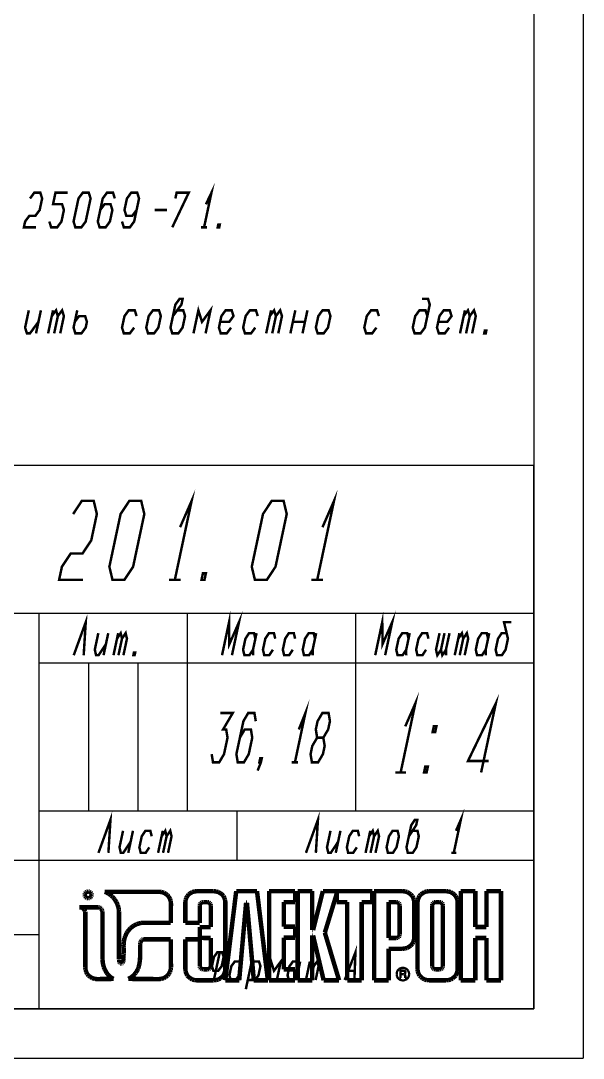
# Model space of a CAD drawing. Header units: millimetres. Extents: x 0 to 594, y 0 to 420.
# Drawn here: x 537.1 to 594, y 0 to 105 of the extents above; entities that cross this region are included whole.
import ezdxf

# ---------------------------------------------------------------- set-up
doc = ezdxf.new("R2010")
doc.units = ezdxf.units.MM
doc.header["$LTSCALE"] = 32.67
doc.layers.get('0').update_dxf_attribs({"linetype": 'CONTINUOUS'})

# ---------------------------------------------------------------- blocks, each defined once
blk = doc.blocks.new('ELEKTRON_BL0', base_point=(564.37, 12.37))
at = {"color": 2, "linetype": 'CONTINUOUS'}
for points, const_width in [([(543.59, 16.53), (543.62, 16.67)], 0.452), ([(543.62, 16.67), (543.7, 16.78)], 0.452), ([(543.7, 16.78), (543.81, 16.85)], 0.452), ([(543.81, 16.85), (543.94, 16.88)], 0.452), ([(543.94, 16.88), (544.06, 16.85)], 0.452), ([(544.06, 16.85), (544.17, 16.78)], 0.452), ([(544.17, 16.78), (544.26, 16.67)], 0.452), ([(544.26, 16.67), (544.29, 16.53)], 0.452), ([(551.12, 16.85), (545.61, 16.85)], 0.452), ([(545.61, 16.85), (545.69, 16.82)], 0.452), ([(545.69, 16.82), (545.77, 16.78)], 0.452), ([(545.77, 16.78), (545.86, 16.74)], 0.452), ([(545.86, 16.74), (545.94, 16.7)], 0.452), ([(545.94, 16.7), (546.02, 16.64)], 0.452), ([(546.02, 16.64), (546.11, 16.59)], 0.452), ([(546.11, 16.59), (546.19, 16.53)], 0.452), ([(551.36, 16.82), (551.12, 16.85)], 0.452), ([(551.58, 16.76), (551.36, 16.82)], 0.452), ([(551.78, 16.64), (551.58, 16.76)], 0.452), ([(551.96, 16.5), (551.78, 16.64)], 0.452), ([(554.11, 16.59), (553.96, 16.42)], 0.452), ([(554.28, 16.71), (554.11, 16.59)], 0.452), ([(554.47, 16.82), (554.28, 16.71)], 0.452), ([(554.7, 16.88), (554.47, 16.82)], 0.452), ([(554.92, 16.91), (554.7, 16.88)], 0.452), ([(556.64, 16.91), (554.92, 16.91)], 0.452), ([(556.88, 16.88), (556.64, 16.91)], 0.452), ([(557.1, 16.82), (556.88, 16.88)], 0.452), ([(557.3, 16.71), (557.1, 16.82)], 0.452), ([(557.46, 16.59), (557.3, 16.71)], 0.452), ([(557.62, 16.42), (557.46, 16.59)], 0.452), ([(558.91, 16.91), (557.8, 7.89)], 0.452), ([(561.01, 16.91), (558.91, 16.91)], 0.452), ([(562.11, 7.89), (561.01, 16.91)], 0.452), ([(564.86, 16.91), (562.24, 16.91)], 0.452), ([(562.24, 16.91), (562.24, 7.89)], 0.452), ([(564.86, 15.8), (564.86, 16.91)], 0.452), ([(566.59, 16.91), (565.12, 16.91)], 0.452), ([(565.12, 16.91), (565.12, 7.89)], 0.452), ([(566.59, 12.97), (566.59, 16.91)], 0.452), ([(567.67, 16.91), (566.68, 12.97)], 0.452), ([(569.15, 16.91), (567.67, 16.91)], 0.452), ([(567.87, 12.71), (569.15, 16.91)], 0.452), ([(572.67, 16.91), (569.07, 16.91)], 0.452), ([(569.07, 16.91), (569.07, 15.8)], 0.452), ([(572.67, 15.8), (572.67, 16.91)], 0.452), ([(575.74, 16.91), (572.85, 16.91)], 0.452), ([(572.85, 16.91), (572.85, 7.89)], 0.452), ([(575.98, 16.88), (575.74, 16.91)], 0.452), ([(576.2, 16.82), (575.98, 16.88)], 0.452), ([(576.39, 16.71), (576.2, 16.82)], 0.452), ([(576.56, 16.59), (576.39, 16.71)], 0.452), ([(576.71, 16.42), (576.56, 16.59)], 0.452), ([(577.59, 16.59), (577.44, 16.42)], 0.452), ([(577.76, 16.71), (577.59, 16.59)], 0.452), ([(577.95, 16.82), (577.76, 16.71)], 0.452), ([(578.17, 16.88), (577.95, 16.82)], 0.452), ([(578.4, 16.91), (578.17, 16.88)], 0.452), ([(580.13, 16.91), (578.4, 16.91)], 0.452), ([(580.37, 16.88), (580.13, 16.91)], 0.452), ([(580.59, 16.82), (580.37, 16.88)], 0.452), ([(580.79, 16.71), (580.59, 16.82)], 0.452), ([(580.95, 16.59), (580.79, 16.71)], 0.452), ([(581.11, 16.42), (580.95, 16.59)], 0.452), ([(583.09, 16.91), (581.62, 16.91)], 0.452), ([(581.62, 16.91), (581.62, 7.89)], 0.452), ([(583.09, 13.28), (583.09, 16.91)], 0.452), ([(585.68, 16.91), (584.21, 16.91)], 0.452), ([(584.21, 16.91), (584.21, 13.28)], 0.452), ([(585.68, 7.89), (585.68, 16.91)], 0.452), ([(543.62, 16.41), (543.59, 16.53)], 0.452), ([(543.7, 16.3), (543.62, 16.41)], 0.452), ([(543.81, 16.21), (543.7, 16.3)], 0.452), ([(543.94, 16.19), (543.81, 16.21)], 0.452), ([(544.06, 16.21), (543.94, 16.19)], 0.452), ([(544.17, 16.3), (544.06, 16.21)], 0.452), ([(544.26, 16.41), (544.17, 16.3)], 0.452), ([(544.29, 16.53), (544.26, 16.41)], 0.452), ([(546.19, 16.53), (546.27, 16.46)], 0.452), ([(546.27, 16.46), (546.37, 16.38)], 0.452), ([(546.37, 16.38), (546.45, 16.28)], 0.452), ([(546.45, 16.28), (546.54, 16.19)], 0.452), ([(546.54, 16.19), (546.62, 16.09)], 0.452), ([(546.62, 16.09), (546.7, 15.95)], 0.452), ([(546.7, 15.95), (546.79, 15.81)], 0.452), ([(546.79, 15.81), (546.86, 15.66)], 0.452), ([(546.86, 15.66), (546.93, 15.5)], 0.452), ([(552.1, 16.34), (551.96, 16.5)], 0.452), ([(552.21, 16.13), (552.1, 16.34)], 0.452), ([(552.28, 15.91), (552.21, 16.13)], 0.452), ([(552.31, 15.67), (552.28, 15.91)], 0.452), ([(552.29, 13.7), (552.31, 15.67)], 0.452), ([(553.79, 16.02), (553.77, 15.8)], 0.452), ([(553.77, 15.8), (553.77, 13.7)], 0.452), ([(553.86, 16.23), (553.79, 16.02)], 0.452), ([(553.96, 16.42), (553.86, 16.23)], 0.452), ([(555.22, 15.48), (555.25, 15.6)], 0.452), ([(555.25, 15.6), (555.32, 15.7)], 0.452), ([(555.32, 15.7), (555.43, 15.77)], 0.452), ([(555.43, 15.77), (555.57, 15.8)], 0.452), ([(555.57, 15.8), (555.99, 15.8)], 0.452), ([(555.99, 15.8), (556.13, 15.77)], 0.452), ([(556.13, 15.77), (556.24, 15.7)], 0.452), ([(556.24, 15.7), (556.31, 15.6)], 0.452), ([(556.31, 15.6), (556.34, 15.48)], 0.452), ([(557.71, 16.23), (557.62, 16.42)], 0.452), ([(557.78, 16.02), (557.71, 16.23)], 0.452), ([(557.81, 15.8), (557.78, 16.02)], 0.452), ([(557.81, 9), (557.81, 15.8)], 0.452), ([(559.21, 7.89), (559.91, 15.74)], 0.452), ([(559.91, 15.74), (559.99, 15.74)], 0.452), ([(559.99, 15.74), (560.69, 7.89)], 0.452), ([(563.72, 13.32), (563.72, 15.8)], 0.452), ([(563.72, 15.8), (564.86, 15.8)], 0.452), ([(569.07, 15.8), (570.13, 15.8)], 0.452), ([(570.13, 15.8), (570.13, 7.89)], 0.452), ([(571.6, 7.89), (571.6, 15.8)], 0.452), ([(571.6, 15.8), (572.67, 15.8)], 0.452), ([(574.32, 15.8), (575.1, 15.8)], 0.452), ([(574.32, 12.17), (574.32, 15.8)], 0.452), ([(575.1, 15.8), (575.23, 15.77)], 0.452), ([(575.23, 15.77), (575.34, 15.7)], 0.452), ([(575.34, 15.7), (575.41, 15.6)], 0.452), ([(575.41, 15.6), (575.44, 15.48)], 0.452), ([(576.81, 16.23), (576.71, 16.42)], 0.452), ([(576.88, 16.02), (576.81, 16.23)], 0.452), ([(576.91, 15.8), (576.88, 16.02)], 0.452), ([(576.91, 12.17), (576.91, 15.8)], 0.452), ([(577.27, 16.02), (577.24, 15.8)], 0.452), ([(577.24, 15.8), (577.24, 9)], 0.452), ([(577.34, 16.23), (577.27, 16.02)], 0.452), ([(577.44, 16.42), (577.34, 16.23)], 0.452), ([(578.72, 15.48), (578.74, 15.6)], 0.452), ([(578.74, 15.6), (578.81, 15.7)], 0.452), ([(578.81, 15.7), (578.92, 15.77)], 0.452), ([(578.92, 15.77), (579.05, 15.8)], 0.452), ([(579.05, 15.8), (579.48, 15.8)], 0.452), ([(579.48, 15.8), (579.61, 15.77)], 0.452), ([(579.61, 15.77), (579.72, 15.7)], 0.452), ([(579.72, 15.7), (579.79, 15.6)], 0.452), ([(579.79, 15.6), (579.81, 15.48)], 0.452), ([(581.2, 16.23), (581.11, 16.42)], 0.452), ([(581.27, 16.02), (581.2, 16.23)], 0.452), ([(581.3, 15.8), (581.27, 16.02)], 0.452), ([(581.3, 9), (581.3, 15.8)], 0.452), ([(545.01, 15.28), (543.06, 15.28)], 0.452), ([(543.06, 15.28), (543.19, 15.27)], 0.452), ([(543.19, 15.27), (543.3, 15.24)], 0.452), ([(543.3, 15.24), (543.38, 15.2)], 0.452), ([(543.38, 15.2), (543.45, 15.14)], 0.452), ([(543.45, 15.14), (543.51, 15.07)], 0.452), ([(543.51, 15.07), (543.56, 15)], 0.452), ([(543.56, 15), (543.6, 14.92)], 0.452), ([(543.6, 14.92), (543.65, 14.84)], 0.452), ([(543.65, 14.84), (543.65, 9.19)], 0.452), ([(545.08, 15.27), (545.01, 15.28)], 0.452), ([(545.15, 15.23), (545.08, 15.27)], 0.452), ([(545.2, 15.18), (545.15, 15.23)], 0.452), ([(545.26, 15.13), (545.2, 15.18)], 0.452), ([(545.3, 15.06), (545.26, 15.13)], 0.452), ([(545.34, 14.98), (545.3, 15.06)], 0.452), ([(545.37, 14.91), (545.34, 14.98)], 0.452), ([(545.38, 14.84), (545.37, 14.91)], 0.452), ([(545.38, 10.18), (545.38, 14.84)], 0.452), ([(546.93, 15.5), (546.97, 15.35)], 0.452), ([(546.97, 15.35), (547.01, 15.2)], 0.452), ([(547.01, 15.2), (547.04, 15.05)], 0.452), ([(547.04, 15.05), (547.05, 14.88)], 0.452), ([(547.05, 14.88), (547.05, 10.15)], 0.452), ([(555.22, 13.7), (555.22, 15.48)], 0.452), ([(556.34, 15.48), (556.34, 13.27)], 0.452), ([(575.44, 15.48), (575.44, 12.5)], 0.452), ([(578.72, 9.32), (578.72, 15.48)], 0.452), ([(579.81, 15.48), (579.81, 9.32)], 0.452), ([(548.43, 13.34), (548.62, 13.46)], 0.452), ([(548.62, 13.46), (548.84, 13.57)], 0.452), ([(548.84, 13.57), (549.07, 13.64)], 0.452), ([(549.07, 13.64), (549.3, 13.7)], 0.452), ([(549.3, 13.7), (549.55, 13.71)], 0.452), ([(549.55, 13.71), (552.29, 13.7)], 0.452), ([(553.77, 13.7), (555.22, 13.7)], 0.452), ([(547.68, 12.34), (547.75, 12.49)], 0.452), ([(547.75, 12.49), (547.82, 12.65)], 0.452), ([(547.82, 12.65), (547.91, 12.81)], 0.452), ([(547.91, 12.81), (548.07, 13)], 0.452), ([(548.07, 13), (548.23, 13.18)], 0.452), ([(548.23, 13.18), (548.43, 13.34)], 0.452), ([(556.34, 13.27), (555.22, 13.27)], 0.452), ([(555.22, 13.27), (555.22, 12.18)], 0.452), ([(564.86, 13.32), (563.72, 13.32)], 0.452), ([(564.86, 12.21), (564.86, 13.32)], 0.452), ([(566.68, 12.97), (566.59, 12.97)], 0.452), ([(566.59, 7.89), (566.59, 12.43)], 0.452), ([(566.59, 12.43), (566.68, 12.43)], 0.452), ([(566.68, 12.43), (567.75, 7.89)], 0.452), ([(569.31, 7.89), (567.87, 12.71)], 0.452), ([(575.41, 12.38), (575.34, 12.27)], 0.452), ([(575.44, 12.5), (575.41, 12.38)], 0.452), ([(584.21, 13.28), (583.09, 13.28)], 0.452), ([(547.52, 11.47), (547.54, 11.65)], 0.452), ([(547.52, 11.33), (547.52, 11.47)], 0.452), ([(547.54, 11.2), (547.52, 11.33)], 0.452), ([(547.54, 11.65), (547.55, 11.83)], 0.452), ([(547.55, 11.83), (547.58, 12)], 0.452), ([(547.58, 12), (547.62, 12.17)], 0.452), ([(547.62, 12.17), (547.68, 12.34)], 0.452), ([(549.19, 11.53), (549.21, 11.61)], 0.452), ([(549.19, 11.38), (549.19, 11.53)], 0.452), ([(549.19, 11.22), (549.19, 11.38)], 0.452), ([(549.21, 11.61), (549.22, 11.7)], 0.452), ([(549.22, 11.7), (549.25, 11.78)], 0.452), ([(549.25, 11.78), (549.29, 11.86)], 0.452), ([(549.29, 11.86), (549.33, 11.93)], 0.452), ([(549.33, 11.93), (549.39, 11.99)], 0.452), ([(549.39, 11.99), (549.47, 12.03)], 0.452), ([(549.47, 12.03), (549.55, 12.04)], 0.452), ([(549.55, 12.04), (552.29, 12.03)], 0.452), ([(552.29, 12.03), (552.31, 9.19)], 0.452), ([(555.22, 12.03), (553.77, 12.03)], 0.452), ([(553.77, 12.03), (553.77, 9)], 0.452), ([(555.22, 12.18), (556.34, 12.17)], 0.452), ([(555.22, 9.32), (555.22, 12.03)], 0.452), ([(556.34, 12.17), (556.34, 9.32)], 0.452), ([(563.72, 9), (563.72, 12.21)], 0.452), ([(563.72, 12.21), (564.86, 12.21)], 0.452), ([(575.1, 12.17), (574.32, 12.17)], 0.452), ([(575.23, 12.2), (575.1, 12.17)], 0.452), ([(575.34, 12.27), (575.23, 12.2)], 0.452), ([(576.39, 11.28), (576.56, 11.4)], 0.452), ([(576.56, 11.4), (576.71, 11.57)], 0.452), ([(576.71, 11.57), (576.81, 11.75)], 0.452), ([(576.81, 11.75), (576.88, 11.96)], 0.452), ([(576.88, 11.96), (576.91, 12.17)], 0.452), ([(583.09, 7.89), (583.09, 12.17)], 0.452), ([(583.09, 12.17), (584.21, 12.17)], 0.452), ([(584.21, 12.17), (584.21, 7.89)], 0.452), ([(547.52, 10.5), (547.54, 10.64)], 0.452), ([(547.52, 10.36), (547.52, 10.5)], 0.452), ([(547.52, 10.28), (547.52, 10.36)], 0.452), ([(547.52, 10.18), (547.52, 10.28)], 0.452), ([(547.54, 11.06), (547.54, 11.2)], 0.452), ([(547.54, 10.92), (547.54, 11.06)], 0.452), ([(547.54, 10.78), (547.54, 10.92)], 0.452), ([(547.54, 10.64), (547.54, 10.78)], 0.452), ([(549.19, 11.08), (549.19, 11.22)], 0.452), ([(549.19, 10.93), (549.19, 11.08)], 0.452), ([(549.19, 10.78), (549.19, 10.93)], 0.452), ([(549.19, 10.64), (549.19, 10.78)], 0.452), ([(549.19, 10.49), (549.19, 10.64)], 0.452), ([(549.19, 10.33), (549.19, 10.49)], 0.452), ([(549.19, 10.22), (549.19, 10.33)], 0.452), ([(574.32, 7.89), (574.32, 11.08)], 0.452), ([(574.32, 11.08), (575.74, 11.08)], 0.452), ([(575.74, 11.08), (575.98, 11.11)], 0.452), ([(575.98, 11.11), (576.2, 11.17)], 0.452), ([(576.2, 11.17), (576.39, 11.28)], 0.452), ([(545.38, 10.01), (545.38, 10.18)], 0.452), ([(545.4, 9.86), (545.38, 10.01)], 0.452), ([(545.41, 9.69), (545.4, 9.86)], 0.452), ([(545.44, 9.54), (545.41, 9.69)], 0.452), ([(545.48, 9.39), (545.44, 9.54)], 0.452), ([(545.52, 9.22), (545.48, 9.39)], 0.452), ([(547.05, 10.15), (547.05, 10.1)], 0.452), ([(547.05, 10.1), (547.05, 10.03)], 0.452), ([(547.05, 10.03), (547.07, 9.96)], 0.452), ([(547.07, 9.96), (547.07, 9.89)], 0.452), ([(547.07, 9.89), (547.08, 9.82)], 0.452), ([(547.08, 9.82), (547.09, 9.75)], 0.452), ([(547.09, 9.75), (547.12, 9.69)], 0.452), ([(547.12, 9.69), (547.15, 9.64)], 0.452), ([(547.15, 9.64), (547.19, 9.61)], 0.452), ([(547.19, 9.61), (547.27, 9.6)], 0.452), ([(547.27, 9.6), (547.36, 9.61)], 0.452), ([(547.36, 9.61), (547.41, 9.64)], 0.452), ([(547.41, 9.64), (547.45, 9.71)], 0.452), ([(547.45, 9.71), (547.48, 9.79)], 0.452), ([(547.48, 9.79), (547.5, 9.89)], 0.452), ([(547.5, 9.89), (547.51, 9.99)], 0.452), ([(547.51, 9.99), (547.52, 10.08)], 0.452), ([(547.52, 10.08), (547.52, 10.18)], 0.452), ([(549, 9.08), (549.04, 9.24)], 0.452), ([(549.04, 9.24), (549.08, 9.39)], 0.452), ([(549.08, 9.39), (549.12, 9.55)], 0.452), ([(549.12, 9.55), (549.15, 9.72)], 0.452), ([(549.15, 9.72), (549.16, 9.89)], 0.452), ([(549.16, 9.89), (549.18, 10.06)], 0.452), ([(549.18, 10.06), (549.19, 10.22)], 0.452), ([(555.25, 9.19), (555.22, 9.32)], 0.452), ([(556.34, 9.32), (556.31, 9.19)], 0.452), ([(578.74, 9.19), (578.72, 9.32)], 0.452), ([(579.81, 9.32), (579.79, 9.19)], 0.452), ([(543.65, 9.19), (543.67, 8.96)], 0.452), ([(543.67, 8.96), (543.74, 8.74)], 0.452), ([(543.74, 8.74), (543.84, 8.53)], 0.452), ([(543.84, 8.53), (543.98, 8.36)], 0.452), ([(543.98, 8.36), (544.16, 8.22)], 0.452), ([(544.16, 8.22), (544.36, 8.11)], 0.452), ([(545.58, 9.07), (545.52, 9.22)], 0.452), ([(545.65, 8.92), (545.58, 9.07)], 0.452), ([(545.73, 8.78), (545.65, 8.92)], 0.452), ([(545.81, 8.64), (545.73, 8.78)], 0.452), ([(545.9, 8.51), (545.81, 8.64)], 0.452), ([(546, 8.4), (545.9, 8.51)], 0.452), ([(546.11, 8.29), (546, 8.4)], 0.452), ([(546.22, 8.19), (546.11, 8.29)], 0.452), ([(546.36, 8.11), (546.22, 8.19)], 0.452), ([(548.15, 8.11), (548.29, 8.19)], 0.452), ([(548.29, 8.19), (548.41, 8.29)], 0.452), ([(548.41, 8.29), (548.53, 8.39)], 0.452), ([(548.53, 8.39), (548.64, 8.51)], 0.452), ([(548.64, 8.51), (548.75, 8.64)], 0.452), ([(548.75, 8.64), (548.83, 8.78)], 0.452), ([(548.83, 8.78), (548.93, 8.94)], 0.452), ([(548.93, 8.94), (549, 9.08)], 0.452), ([(551.78, 8.22), (551.58, 8.11)], 0.452), ([(551.96, 8.36), (551.78, 8.22)], 0.452), ([(552.1, 8.53), (551.96, 8.36)], 0.452), ([(552.21, 8.74), (552.1, 8.53)], 0.452), ([(552.28, 8.96), (552.21, 8.74)], 0.452), ([(552.31, 9.19), (552.28, 8.96)], 0.452), ([(553.77, 9), (553.79, 8.78)], 0.452), ([(553.79, 8.78), (553.86, 8.57)], 0.452), ([(553.86, 8.57), (553.96, 8.37)], 0.452), ([(553.96, 8.37), (554.11, 8.22)], 0.452), ([(554.11, 8.22), (554.28, 8.08)], 0.452), ([(555.32, 9.1), (555.25, 9.19)], 0.452), ([(555.43, 9.03), (555.32, 9.1)], 0.452), ([(555.57, 9), (555.43, 9.03)], 0.452), ([(555.99, 9), (555.57, 9)], 0.452), ([(556.13, 9.03), (555.99, 9)], 0.452), ([(556.24, 9.1), (556.13, 9.03)], 0.452), ([(556.31, 9.19), (556.24, 9.1)], 0.452), ([(557.3, 8.08), (557.46, 8.22)], 0.452), ([(557.46, 8.22), (557.62, 8.37)], 0.452), ([(557.62, 8.37), (557.71, 8.57)], 0.452), ([(557.71, 8.57), (557.78, 8.78)], 0.452), ([(557.78, 8.78), (557.81, 9)], 0.452), ([(564.86, 9), (563.72, 9)], 0.452), ([(564.86, 7.89), (564.86, 9)], 0.452), ([(575.1, 8.65), (575.09, 8.51)], 0.151), ([(575.09, 8.51), (575.1, 8.37)], 0.151), ([(575.14, 8.78), (575.1, 8.65)], 0.151), ([(575.1, 8.37), (575.14, 8.25)], 0.151), ([(575.2, 8.89), (575.14, 8.78)], 0.151), ([(575.17, 8.51), (575.19, 8.62)], 0.151), ([(575.19, 8.39), (575.17, 8.51)], 0.151), ([(575.19, 8.62), (575.21, 8.74)], 0.151), ([(575.21, 8.28), (575.19, 8.39)], 0.151), ([(575.28, 9), (575.2, 8.89)], 0.151), ([(575.21, 8.74), (575.27, 8.85)], 0.151), ([(575.27, 8.85), (575.34, 8.93)], 0.151), ([(575.38, 9.08), (575.28, 9)], 0.151), ([(575.34, 8.93), (575.44, 9)], 0.151), ([(575.5, 9.14), (575.38, 9.08)], 0.151), ([(575.44, 9), (575.53, 9.07)], 0.151), ([(575.48, 8.11), (575.48, 8.92)], 0.151), ([(575.48, 8.92), (575.85, 8.92)], 0.151), ([(575.62, 9.18), (575.5, 9.14)], 0.151), ([(575.53, 9.07), (575.64, 9.1)], 0.151), ([(575.57, 8.82), (575.57, 8.55)], 0.151), ([(575.82, 8.82), (575.57, 8.82)], 0.151), ([(575.57, 8.55), (575.82, 8.55)], 0.151), ([(575.82, 8.46), (575.57, 8.46)], 0.151), ([(575.57, 8.46), (575.57, 8.11)], 0.151), ([(575.75, 9.19), (575.62, 9.18)], 0.151), ([(575.64, 9.1), (575.75, 9.11)], 0.151), ([(575.89, 9.18), (575.75, 9.19)], 0.151), ([(575.75, 9.11), (575.88, 9.1)], 0.151), ([(575.87, 8.8), (575.82, 8.82)], 0.151), ([(575.82, 8.55), (575.88, 8.57)], 0.151), ([(575.88, 8.44), (575.82, 8.46)], 0.151), ([(575.85, 8.92), (575.94, 8.9)], 0.151), ([(575.91, 8.78), (575.87, 8.8)], 0.151), ([(575.88, 9.1), (575.99, 9.07)], 0.151), ([(575.88, 8.57), (575.91, 8.6)], 0.151), ([(575.92, 8.42), (575.88, 8.44)], 0.151), ([(576.02, 9.14), (575.89, 9.18)], 0.151), ([(575.94, 8.75), (575.91, 8.78)], 0.151), ([(575.91, 8.6), (575.94, 8.64)], 0.151), ([(575.94, 8.37), (575.92, 8.42)], 0.151), ([(575.94, 8.9), (576.01, 8.85)], 0.151), ([(575.95, 8.69), (575.94, 8.75)], 0.151), ([(575.94, 8.64), (575.95, 8.69)], 0.151), ([(575.95, 8.33), (575.94, 8.37)], 0.151), ([(576.01, 8.53), (575.95, 8.5)], 0.151), ([(575.95, 8.5), (576.01, 8.47)], 0.151), ([(575.95, 8.21), (575.95, 8.33)], 0.151), ([(575.99, 9.07), (576.09, 9)], 0.151), ([(576.01, 8.85), (576.06, 8.78)], 0.151), ([(576.03, 8.57), (576.01, 8.53)], 0.151), ([(576.01, 8.47), (576.03, 8.43)], 0.151), ([(576.13, 9.08), (576.02, 9.14)], 0.151), ([(576.06, 8.64), (576.03, 8.57)], 0.151), ([(576.03, 8.43), (576.06, 8.39)], 0.151), ([(576.06, 8.78), (576.07, 8.71)], 0.151), ([(576.07, 8.71), (576.06, 8.64)], 0.151), ([(576.06, 8.39), (576.06, 8.33)], 0.151), ([(576.06, 8.33), (576.06, 8.21)], 0.151), ([(576.09, 9), (576.19, 8.93)], 0.151), ([(576.24, 9), (576.13, 9.08)], 0.151), ([(576.19, 8.93), (576.26, 8.85)], 0.151), ([(576.32, 8.89), (576.24, 9)], 0.151), ([(576.26, 8.85), (576.31, 8.74)], 0.151), ([(576.31, 8.74), (576.34, 8.62)], 0.151), ([(576.34, 8.39), (576.31, 8.28)], 0.151), ([(576.38, 8.78), (576.32, 8.89)], 0.151), ([(576.34, 8.62), (576.35, 8.51)], 0.151), ([(576.35, 8.51), (576.34, 8.39)], 0.151), ([(576.42, 8.65), (576.38, 8.78)], 0.151), ([(576.38, 8.25), (576.42, 8.37)], 0.151), ([(576.44, 8.51), (576.42, 8.65)], 0.151), ([(576.42, 8.37), (576.44, 8.51)], 0.151), ([(577.24, 9), (577.27, 8.78)], 0.452), ([(577.27, 8.78), (577.34, 8.57)], 0.452), ([(577.34, 8.57), (577.44, 8.37)], 0.452), ([(577.44, 8.37), (577.59, 8.22)], 0.452), ([(577.59, 8.22), (577.76, 8.08)], 0.452), ([(578.81, 9.1), (578.74, 9.19)], 0.452), ([(578.92, 9.03), (578.81, 9.1)], 0.452), ([(579.05, 9), (578.92, 9.03)], 0.452), ([(579.48, 9), (579.05, 9)], 0.452), ([(579.61, 9.03), (579.48, 9)], 0.452), ([(579.72, 9.1), (579.61, 9.03)], 0.452), ([(579.79, 9.19), (579.72, 9.1)], 0.452), ([(580.79, 8.08), (580.95, 8.22)], 0.452), ([(580.95, 8.22), (581.11, 8.37)], 0.452), ([(581.11, 8.37), (581.2, 8.57)], 0.452), ([(581.2, 8.57), (581.27, 8.78)], 0.452), ([(581.27, 8.78), (581.3, 9)], 0.452), ([(544.36, 8.11), (544.58, 8.04)], 0.452), ([(544.58, 8.04), (544.81, 8.01)], 0.452), ([(544.81, 8.01), (546.5, 8.03)], 0.452), ([(546.5, 8.03), (546.36, 8.11)], 0.452), ([(548, 8.03), (548.15, 8.11)], 0.452), ([(551.12, 8.01), (548, 8.03)], 0.452), ([(551.36, 8.04), (551.12, 8.01)], 0.452), ([(551.58, 8.11), (551.36, 8.04)], 0.452), ([(554.28, 8.08), (554.47, 7.97)], 0.452), ([(554.47, 7.97), (554.7, 7.91)], 0.452), ([(554.7, 7.91), (554.92, 7.89)], 0.452), ([(554.92, 7.89), (556.64, 7.89)], 0.452), ([(556.64, 7.89), (556.88, 7.91)], 0.452), ([(556.88, 7.91), (557.1, 7.97)], 0.452), ([(557.1, 7.97), (557.3, 8.08)], 0.452), ([(557.8, 7.89), (559.21, 7.89)], 0.452), ([(560.69, 7.89), (562.11, 7.89)], 0.452), ([(562.24, 7.89), (564.86, 7.89)], 0.452), ([(565.12, 7.89), (566.59, 7.89)], 0.452), ([(567.75, 7.89), (569.31, 7.89)], 0.452), ([(570.13, 7.89), (571.6, 7.89)], 0.452), ([(572.85, 7.89), (574.32, 7.89)], 0.452), ([(575.14, 8.25), (575.2, 8.12)], 0.151), ([(575.2, 8.12), (575.28, 8.03)], 0.151), ([(575.27, 8.18), (575.21, 8.28)], 0.151), ([(575.34, 8.1), (575.27, 8.18)], 0.151), ([(575.28, 8.03), (575.38, 7.94)], 0.151), ([(575.44, 8.01), (575.34, 8.1)], 0.151), ([(575.38, 7.94), (575.5, 7.89)], 0.151), ([(575.53, 7.96), (575.44, 8.01)], 0.151), ([(575.57, 8.11), (575.48, 8.11)], 0.151), ([(575.5, 7.89), (575.62, 7.85)], 0.151), ([(575.64, 7.93), (575.53, 7.96)], 0.151), ([(575.62, 7.85), (575.75, 7.83)], 0.151), ([(575.75, 7.91), (575.64, 7.93)], 0.151), ([(575.88, 7.93), (575.75, 7.91)], 0.151), ([(575.75, 7.83), (575.89, 7.85)], 0.151), ([(575.99, 7.96), (575.88, 7.93)], 0.151), ([(575.89, 7.85), (576.02, 7.89)], 0.151), ([(575.95, 8.18), (575.95, 8.21)], 0.151), ([(575.95, 8.15), (575.95, 8.18)], 0.151), ([(575.95, 8.12), (575.95, 8.15)], 0.151), ([(575.96, 8.11), (575.95, 8.12)], 0.151), ([(576.09, 8.11), (575.96, 8.11)], 0.151), ([(576.09, 8.01), (575.99, 7.96)], 0.151), ([(576.02, 7.89), (576.13, 7.94)], 0.151), ([(576.06, 8.21), (576.06, 8.17)], 0.151), ([(576.06, 8.17), (576.07, 8.14)], 0.151), ([(576.07, 8.14), (576.07, 8.12)], 0.151), ([(576.07, 8.12), (576.09, 8.11)], 0.151), ([(576.19, 8.1), (576.09, 8.01)], 0.151), ([(576.13, 7.94), (576.24, 8.03)], 0.151), ([(576.26, 8.18), (576.19, 8.1)], 0.151), ([(576.24, 8.03), (576.32, 8.12)], 0.151), ([(576.31, 8.28), (576.26, 8.18)], 0.151), ([(576.32, 8.12), (576.38, 8.25)], 0.151), ([(577.76, 8.08), (577.95, 7.97)], 0.452), ([(577.95, 7.97), (578.17, 7.91)], 0.452), ([(578.17, 7.91), (578.4, 7.89)], 0.452), ([(578.4, 7.89), (580.13, 7.89)], 0.452), ([(580.13, 7.89), (580.37, 7.91)], 0.452), ([(580.37, 7.91), (580.59, 7.97)], 0.452), ([(580.59, 7.97), (580.79, 8.08)], 0.452), ([(581.62, 7.89), (583.09, 7.89)], 0.452), ([(584.21, 7.89), (585.68, 7.89)], 0.452)]:
    blk.add_lwpolyline(points, dxfattribs=dict(at, const_width=const_width))

msp = doc.modelspace()

# ---------------------------------------------------------------- linework, layer by layer
at = {"color": 7, "linetype": 'CONTINUOUS'}
for p, q in [((594, 420), (594, 0)), ((589, 415), (589, 5)), ((589, 60), (404, 60)), ((589, 5), (589, 60)), ((589, 45), (404, 45)), ((539, 5), (539, 45)), ((554, 25), (554, 45)), ((571, 25), (571, 45)), ((589, 40), (539, 40)), ((544, 25), (544, 40)), ((549, 25), (549, 40)), ((589, 25), (539, 25)), ((559, 20), (559, 25)), ((589, 20), (404, 20)), ((539, 12.5), (484, 12.5)), ((20, 5), (589, 5)), ((589, 5), (404, 5)), ((0, 0), (594, 0))]:
    msp.add_line(p, q, dxfattribs=at)
at = {"color": 2, "linetype": 'CONTINUOUS', "const_width": 0.25}
for points in [[(555.8504008, 86.4294375), (556.4046292, 87.5961106), (555.660679, 84.0961095)], [(538.0587521, 87.0127695), (538.4889888, 87.5961106), (539.1014788, 87.5961106), (539.2837683, 87.0127695), (539.0357849, 85.8461055), (538.605512, 85.2627735), (537.993022, 85.2627735), (537.5627853, 84.6794415), (537.4387936, 84.0961095), (538.6638098, 84.0961095)], [(540.0127815, 84.6794415), (540.1950348, 84.0961095), (540.807561, 84.0961095), (541.2377977, 84.6794415), (541.4857811, 85.8461055), (541.3035278, 86.4294375), (540.3847566, 86.4294375), (540.63274, 87.5961106), (541.8577562, 87.5961106)], [(542.645031, 84.0961095), (542.4627777, 84.6794415), (542.9587445, 87.0127695), (543.3889812, 87.5961106), (544.0015074, 87.5961106), (544.1837607, 87.0127695), (543.6877939, 84.6794415), (543.2575573, 84.0961095), (542.645031, 84.0961095)], [(546.633757, 87.0127695), (546.4515037, 87.5961106), (545.8389774, 87.5961106), (545.4087407, 87.0127695), (544.9127739, 84.6794415), (545.0950635, 84.0961095), (545.7075535, 84.0961095), (546.1377902, 84.6794415), (546.3857736, 85.8461055), (546.2035203, 86.4294375), (545.590994, 86.4294375), (545.1607573, 85.8461055)], [(547.3627701, 84.6794415), (547.5450597, 84.0961095), (548.1575497, 84.0961095), (548.5877864, 84.6794415), (549.0837532, 87.0127695), (548.9014999, 87.5961106), (548.2890099, 87.5961106), (547.8587369, 87.0127695), (547.6107535, 85.8461055), (547.7930431, 85.2627735), (548.4055331, 85.2627735), (548.8357698, 85.8461055)], [(552.4450521, 84.0961095), (554.1077373, 87.5961106), (552.8827573, 87.5961106), (552.7587656, 87.0127695)], [(550.673276, 85.8461055), (551.898256, 85.8461055)], [(555.354434, 84.0961095), (555.966924, 84.0961095)], [(557.1919039, 84.0961095), (557.0387996, 84.0961095), (557.1007954, 84.387771), (557.2538998, 84.387771), (557.1919039, 84.0961095)], [(552.5107822, 75.1115332), (553.3712556, 76.2781972), (553.4952473, 76.8615292), (553.1890023, 76.8615292), (552.7587656, 76.2781972), (552.2627988, 73.9448601), (552.4450521, 73.3615281), (553.0575421, 73.3615281), (553.4877788, 73.9448601), (553.7357622, 75.1115332), (553.5535089, 75.6948652), (552.9410189, 75.6948652)], [(578.2357606, 75.1115332), (578.0535073, 75.6948652), (577.4410173, 75.6948652), (577.0107806, 75.1115332), (576.7627972, 73.9448601), (576.9450505, 73.3615281), (577.5575405, 73.3615281), (577.9877772, 73.9448601), (578.483744, 76.2781972), (578.3014907, 76.8615292), (577.6890007, 76.8615292)], [(537.9347604, 75.6948652), (537.5627853, 73.9448601), (537.7450386, 73.3615281), (538.0512836, 73.3615281), (538.9117932, 74.5282012)], [(539.1597766, 75.6948652), (538.6638098, 73.3615281)], [(539.8887898, 73.3615281), (540.3847566, 75.6948652)], [(540.2607649, 75.1115332), (540.6910016, 75.6948652), (540.8732549, 75.1115332), (540.5012798, 73.3615281)], [(540.8732549, 75.1115332), (541.3035278, 75.6948652), (541.4857811, 75.1115332), (541.113806, 73.3615281)], [(542.8347528, 75.6948652), (542.4627777, 73.9448601), (542.645031, 73.3615281), (543.2575573, 73.3615281), (543.6877939, 73.9448601), (543.8117856, 74.5282012), (543.6295323, 75.1115332), (543.0170061, 75.1115332), (542.5867694, 74.5282012)], [(548.8357698, 75.1115332), (548.6535165, 75.6948652), (548.0410265, 75.6948652), (547.6107535, 75.1115332), (547.3627701, 73.9448601), (547.5450597, 73.3615281), (548.1575497, 73.3615281), (548.5877864, 73.9448601)], [(549.8128026, 73.9448601), (549.9950559, 73.3615281), (550.6075459, 73.3615281), (551.0377826, 73.9448601), (551.285766, 75.1115332), (551.1035127, 75.6948652), (550.4910227, 75.6948652), (550.060786, 75.1115332), (549.8128026, 73.9448601)], [(554.5888033, 73.3615281), (555.0847701, 75.6948652), (555.4492767, 74.5282012), (556.3097501, 75.6948652), (555.8137833, 73.3615281)], [(557.286783, 74.5282012), (558.2055179, 74.5282012), (558.6357546, 75.1115332), (558.4535013, 75.6948652), (557.8410114, 75.6948652), (557.4107747, 75.1115332), (557.1627913, 73.9448601), (557.3450446, 73.3615281), (557.9575345, 73.3615281), (558.3877712, 73.9448601)], [(561.0857871, 75.1115332), (560.9034976, 75.6948652), (560.2910076, 75.6948652), (559.8607709, 75.1115332), (559.6127875, 73.9448601), (559.7950408, 73.3615281), (560.4075308, 73.3615281), (560.8378037, 73.9448601)], [(561.938792, 73.3615281), (562.4347588, 75.6948652)], [(562.3107671, 75.1115332), (562.7410038, 75.6948652), (562.9232571, 75.1115332), (562.551282, 73.3615281)], [(562.9232571, 75.1115332), (563.3534938, 75.6948652), (563.5357833, 75.1115332), (563.1638082, 73.3615281)], [(564.3887882, 73.3615281), (564.884755, 75.6948652)], [(566.1097712, 75.6948652), (565.6138044, 73.3615281)], [(566.9627761, 73.9448601), (567.1450294, 73.3615281), (567.7575557, 73.3615281), (568.1877924, 73.9448601), (568.4357758, 75.1115332), (568.2535225, 75.6948652), (567.6409962, 75.6948652), (567.2107595, 75.1115332), (566.9627761, 73.9448601)], [(573.3357682, 75.1115332), (573.1535149, 75.6948652), (572.5410249, 75.6948652), (572.110752, 75.1115332), (571.8628048, 73.9448601), (572.0450581, 73.3615281), (572.6575481, 73.3615281), (573.0877848, 73.9448601)], [(579.3367852, 74.5282012), (580.2555201, 74.5282012), (580.6857568, 75.1115332), (580.5035035, 75.6948652), (579.8910135, 75.6948652), (579.4607769, 75.1115332), (579.2127935, 73.9448601), (579.3950468, 73.3615281), (580.0075367, 73.3615281), (580.4377734, 73.9448601)], [(581.538798, 73.3615281), (582.0347648, 75.6948652)], [(581.9107731, 75.1115332), (582.3410098, 75.6948652), (582.5232631, 75.1115332), (582.151288, 73.3615281)], [(582.5232631, 75.1115332), (582.9534998, 75.6948652), (583.1357531, 75.1115332), (582.763778, 73.3615281)], [(564.6367716, 74.5282012), (565.8617878, 74.5282012)], [(584.1419348, 73.3615281), (583.9887942, 73.3615281), (584.05079, 73.6531987), (584.2039307, 73.6531987), (584.1419348, 73.3615281)], [(553.2336321, 53.7439748), (554.4004592, 56.4106393), (552.6999965, 48.4106368)], [(567.6336365, 53.7439748), (568.8004636, 56.4106393), (567.1000009, 48.4106368)], [(542.4170603, 55.0773025), (543.3004468, 56.4106393), (544.5004471, 56.4106393), (544.817061, 55.0773025), (544.2502159, 52.410638), (543.3668295, 51.0773013), (542.1668291, 51.0773013), (541.2834064, 49.7439736), (541.000002, 48.4106368), (543.4000027, 48.4106368)], [(546.3999855, 48.4106368), (546.0834078, 49.7439736), (547.2170618, 55.0773025), (548.1004482, 56.4106393), (549.3004486, 56.4106393), (549.6170262, 55.0773025), (548.4834086, 49.7439736), (547.5999858, 48.4106368), (546.3999855, 48.4106368)], [(560.7999899, 48.4106368), (560.4834122, 49.7439736), (561.6170299, 55.0773025), (562.5004526, 56.4106393), (563.700453, 56.4106393), (564.0170306, 55.0773025), (562.883413, 49.7439736), (561.9999902, 48.4106368), (560.7999899, 48.4106368)], [(552.1000144, 48.4106368), (553.3000148, 48.4106368)], [(555.7000155, 48.4106368), (555.4000063, 48.4106368), (555.5416904, 49.0773007), (555.8416996, 49.0773007), (555.7000155, 48.4106368)], [(566.4999825, 48.4106368), (567.6999829, 48.4106368)], [(557.4749821, 40.7875764), (558.1870642, 44.1375819), (558.2148717, 41.9042449), (559.1920496, 44.1375819), (558.4800037, 40.7875764)], [(572.9649895, 40.7875764), (573.6770717, 44.1375819), (573.7048429, 41.9042449), (574.682057, 44.1375819), (573.9700111, 40.7875764)], [(542.4799988, 40.7875764), (543.6945736, 44.1375819), (543.4849841, 40.7875764)], [(586.2534554, 43.0209134), (585.7509628, 43.0209134), (585.3810179, 42.4625792), (585.1436935, 41.3459106), (585.2762413, 40.7875764), (585.778734, 40.7875764), (586.1486788, 41.3459106), (586.3860396, 42.4625792), (585.9883235, 44.1375819), (586.7420625, 44.1375819)], [(544.9647272, 43.0209134), (544.608668, 41.3459106), (544.7412521, 40.7875764), (544.9924984, 40.7875764), (545.7323518, 41.9042449)], [(545.9697125, 43.0209134), (545.4949911, 40.7875764)], [(546.5000127, 40.7875764), (546.9746979, 43.0209134)], [(546.8560356, 42.4625792), (547.2259442, 43.0209134), (547.3585283, 42.4625792), (547.0025054, 40.7875764)], [(547.3585283, 42.4625792), (547.7284731, 43.0209134), (547.861021, 42.4625792), (547.504998, 40.7875764)], [(560.8460336, 42.4625792), (560.7134495, 43.0209134), (560.2109568, 43.0209134), (559.8410482, 42.4625792), (559.6036875, 41.3459106), (559.7362354, 40.7875764), (560.2387643, 40.7875764), (560.6086729, 41.3459106)], [(560.9646958, 43.0209134), (560.6086729, 41.3459106), (560.6156338, 40.7875764)], [(562.8560405, 42.4625792), (562.7234564, 43.0209134), (562.2209637, 43.0209134), (561.8510189, 42.4625792), (561.6136945, 41.3459106), (561.7462423, 40.7875764), (562.248735, 40.7875764), (562.6186798, 41.3459106)], [(564.8660475, 42.4625792), (564.7334634, 43.0209134), (564.2309707, 43.0209134), (563.8610259, 42.4625792), (563.6236652, 41.3459106), (563.7562493, 40.7875764), (564.2587419, 40.7875764), (564.6286868, 41.3459106)], [(566.8760182, 42.4625792), (566.7434703, 43.0209134), (566.2409777, 43.0209134), (565.8710328, 42.4625792), (565.6336721, 41.3459106), (565.7662562, 40.7875764), (566.2687489, 40.7875764), (566.6386937, 41.3459106)], [(566.9947167, 43.0209134), (566.6386937, 41.3459106), (566.6456184, 40.7875764)], [(576.336041, 42.4625792), (576.2034569, 43.0209134), (575.7009642, 43.0209134), (575.3310194, 42.4625792), (575.0936949, 41.3459106), (575.2262428, 40.7875764), (575.7287355, 40.7875764), (576.0986803, 41.3459106)], [(576.4547032, 43.0209134), (576.0986803, 41.3459106), (576.1056412, 40.7875764)], [(578.346048, 42.4625792), (578.2134639, 43.0209134), (577.7109712, 43.0209134), (577.3410264, 42.4625792), (577.1036656, 41.3459106), (577.2362498, 40.7875764), (577.7387424, 40.7875764), (578.1086873, 41.3459106)], [(579.4696956, 43.0209134), (579.1136726, 41.3459106), (579.2462567, 40.7875764), (579.6161653, 41.3459106), (579.7487494, 40.7875764), (580.1186942, 41.3459106), (580.4747172, 43.0209134)], [(579.9722245, 43.0209134), (579.6161653, 41.3459106)], [(581.0050173, 40.7875764), (581.4797025, 43.0209134)], [(581.3610403, 42.4625792), (581.7309489, 43.0209134), (581.863533, 42.4625792), (581.50751, 40.7875764)], [(581.863533, 42.4625792), (582.2334415, 43.0209134), (582.3660256, 42.4625792), (582.0100027, 40.7875764)], [(584.3760326, 42.4625792), (584.2434485, 43.0209134), (583.7409558, 43.0209134), (583.3710472, 42.4625792), (583.1336865, 41.3459106), (583.2662344, 40.7875764), (583.7687633, 40.7875764), (584.1386719, 41.3459106)], [(584.4946948, 43.0209134), (584.1386719, 41.3459106), (584.1456328, 40.7875764)], [(548.6356428, 40.7875764), (548.5099834, 40.7875764), (548.5693326, 41.066748), (548.6949558, 41.066748), (548.6356428, 40.7875764)], [(580.1186942, 41.3459106), (580.1256189, 40.7875764)], [(576.0044176, 33.588476), (577.0253914, 35.9218086), (575.537491, 28.9218064)], [(583.6750082, 28.9218064), (585.1629086, 35.9218086), (582.3479707, 30.088475), (584.4479985, 30.088475)], [(565.2397628, 33.2774816), (565.9065264, 34.9441503), (564.8437507, 29.9441488)], [(557.3127777, 34.9441503), (558.5627736, 34.9441503), (557.5835292, 33.2774816), (557.89601, 33.2774816), (558.0313857, 32.4441496), (557.6771393, 30.7774809), (557.1875171, 29.9441488), (556.5624829, 29.9441488), (556.4271434, 30.7774809)], [(560.8856602, 34.1108137), (560.7502844, 34.9441503), (560.1252865, 34.9441503), (559.6356643, 34.1108137), (558.9271351, 30.7774809), (559.0625109, 29.9441488), (559.6875088, 29.9441488), (560.177131, 30.7774809), (560.5313774, 32.4441496), (560.396038, 33.2774816), (559.7710038, 33.2774816), (559.2813816, 32.4441496)], [(567.718908, 32.4441496), (568.2085302, 33.2774816), (568.3856353, 34.1108137), (568.2502958, 34.9441503), (567.6252979, 34.9441503), (567.1356394, 34.1108137), (566.9585343, 33.2774816), (567.0938738, 32.4441496)], [(579.0304314, 33.0051395), (578.767946, 33.0051395), (578.8919377, 33.588476), (579.1544231, 33.588476), (579.0304314, 33.0051395)], [(566.562486, 29.9441488), (567.1874839, 29.9441488), (567.6771423, 30.7774809), (567.8542474, 31.610813), (567.718908, 32.4441496), (567.0938738, 32.4441496), (566.6042516, 31.610813), (566.4271465, 30.7774809), (566.562486, 29.9441488)], [(561.406244, 29.9441488), (561.2499855, 29.9441488), (561.3385562, 30.3608171), (561.4948147, 30.3608171), (561.406244, 29.9441488), (561.0728804, 29.1108167)], [(564.5312336, 29.9441488), (565.1562678, 29.9441488)], [(578.1624895, 28.9218064), (577.9000042, 28.9218064), (578.0239958, 29.505143), (578.2864812, 29.505143), (578.1624895, 28.9218064)], [(575.012484, 28.9218064), (576.0624979, 28.9218064)], [(581.1328521, 23.0209119), (581.6214229, 24.1375804), (580.909377, 20.7875793)], [(544.9799905, 20.7875793), (546.1945653, 24.1375804), (545.9850121, 20.7875793)], [(565.9600023, 20.7875793), (567.1745771, 24.1375804), (566.9649877, 20.7875793)], [(576.3660238, 22.4625776), (577.1058772, 23.5792461), (577.2245757, 24.1375804), (576.9733293, 24.1375804), (576.6033845, 23.5792461), (576.1286631, 21.3459136), (576.2612472, 20.7875793), (576.7637399, 20.7875793), (577.1336847, 21.3459136), (577.3710454, 22.4625776), (577.2384613, 23.0209119), (576.7359686, 23.0209119)], [(547.4647189, 23.0209119), (547.1086597, 21.3459136), (547.2412438, 20.7875793), (547.4924901, 20.7875793), (548.2323435, 21.9042479)], [(548.4697042, 23.0209119), (547.9949828, 20.7875793)], [(550.361049, 22.4625776), (550.2284648, 23.0209119), (549.7259722, 23.0209119), (549.3560273, 22.4625776), (549.1186666, 21.3459136), (549.2512507, 20.7875793), (549.7537434, 20.7875793), (550.1236882, 21.3459136)], [(551.0100114, 20.7875793), (551.4846965, 23.0209119)], [(551.3660343, 22.4625776), (551.7359429, 23.0209119), (551.868527, 22.4625776), (551.512504, 20.7875793)], [(551.868527, 22.4625776), (552.2384718, 23.0209119), (552.3710197, 22.4625776), (552.0149967, 20.7875793)], [(568.4446945, 23.0209119), (568.0886715, 21.3459136), (568.2212556, 20.7875793), (568.472502, 20.7875793), (569.2123553, 21.9042479)], [(569.4497161, 23.0209119), (568.9749946, 20.7875793)], [(571.3410245, 22.4625776), (571.2084767, 23.0209119), (570.7059478, 23.0209119), (570.3360392, 22.4625776), (570.0986785, 21.3459136), (570.2312626, 20.7875793), (570.7337552, 20.7875793), (571.1036638, 21.3459136)], [(571.9899869, 20.7875793), (572.4647084, 23.0209119)], [(572.3460461, 22.4625776), (572.7159547, 23.0209119), (572.8485388, 22.4625776), (572.4925159, 20.7875793)], [(572.8485388, 22.4625776), (573.2184474, 23.0209119), (573.3510315, 22.4625776), (572.9950085, 20.7875793)], [(574.1186924, 21.3459136), (574.2512402, 20.7875793), (574.7537329, 20.7875793), (575.1236777, 21.3459136), (575.3610385, 22.4625776), (575.2284543, 23.0209119), (574.7259617, 23.0209119), (574.3560168, 22.4625776), (574.1186924, 21.3459136)], [(580.6581306, 20.7875793), (581.1606233, 20.7875793)], [(557.2451624, 10.7199156), (557.0001519, 10.7199156), (556.655948, 10.2532473), (556.4575613, 9.3199152), (556.6033784, 8.8532469), (557.0933994, 8.8532469), (557.437567, 9.3199152), (557.6359537, 10.2532473), (557.4901729, 10.7199156), (557.2451624, 10.7199156), (556.6500022, 7.9199148)], [(569.879989, 7.9199148), (570.9651702, 10.7199156), (570.8599948, 7.9199148)], [(558.219186, 8.3865786), (558.3650032, 7.9199148), (558.8549879, 7.9199148), (559.1991918, 8.3865786), (559.3975785, 9.3199152), (559.2517614, 9.786579), (558.7617766, 9.786579), (558.4175728, 9.3199152), (558.219186, 8.3865786)], [(559.8816174, 6.9865827), (560.4767776, 9.786579)], [(560.0800042, 7.9199148), (560.8149994, 7.9199148), (561.1592032, 8.3865786), (561.35759, 9.3199152), (561.2117728, 9.786579), (560.7217881, 9.786579), (560.3775842, 9.3199152)], [(562.0400156, 7.9199148), (562.4367891, 9.786579), (562.7283871, 8.8532469), (563.4167585, 9.786579), (563.0199851, 7.9199148)], [(565.2775767, 9.3199152), (565.1317595, 9.786579), (564.6417748, 9.786579), (564.2975709, 9.3199152), (564.0991842, 8.3865786), (564.2450013, 7.9199148), (564.7349861, 7.9199148), (565.0791899, 8.3865786)], [(565.37677, 9.786579), (565.0791899, 8.3865786), (565.1025018, 7.9199148)], [(565.9600023, 7.9199148), (566.3567758, 9.786579)], [(566.2575824, 9.3199152), (566.6017863, 9.786579), (566.7475671, 9.3199152), (566.4499871, 7.9199148)], [(566.7475671, 9.3199152), (567.091771, 9.786579), (567.2375881, 9.3199152), (566.9400081, 7.9199148)], [(570.3233862, 8.8532469), (570.813371, 8.8532469)]]:
    msp.add_lwpolyline(points, dxfattribs=at)

# ---------------------------------------------------------------- block references
at = {"color": 2, "linetype": 'CONTINUOUS'}
msp.add_blockref('ELEKTRON_BL0', (564.3709236, 12.3698911), dxfattribs=at)

doc.saveas('drawing.dxf')
